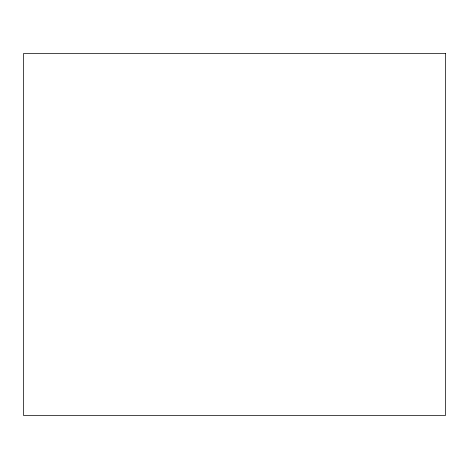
<?xml version="1.0" encoding="UTF-8"?>
<svg xmlns="http://www.w3.org/2000/svg" width="469" height="469" viewBox="0 0 469 469"><rect width="100%" height="100%" fill="white"/><g stroke="black" fill="none" stroke-linecap="round" stroke-linejoin="round"><path stroke-width="0.7" d="M445.55 53.601L23.45 53.601L23.45 415.399L445.55 415.399L445.55 53.601"/></g></svg>
